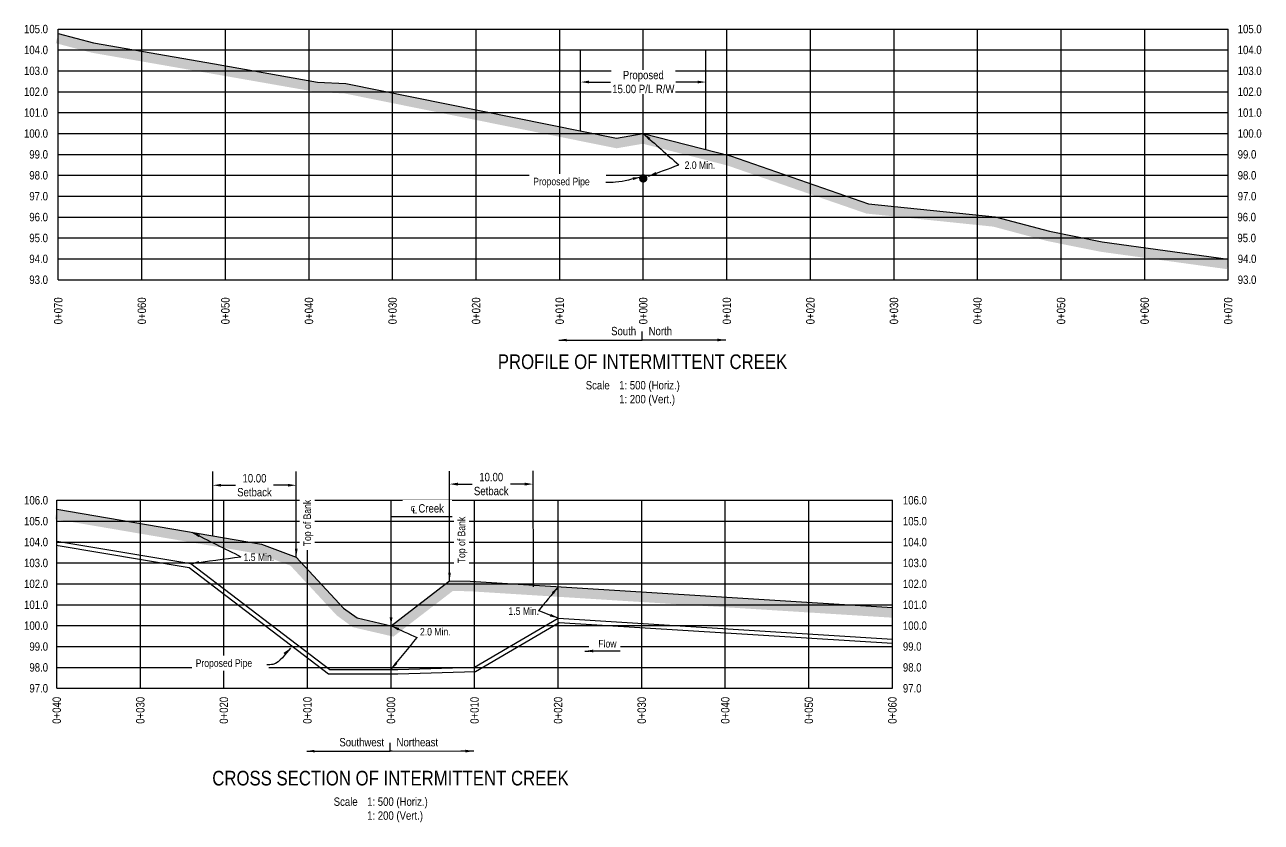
# Model space of a CAD drawing. Extents: x 355004 to 366534, y 6048595 to 6058688.
# Drawn here: x 365054 to 366534, y 6050595 to 6051549 of the extents above; entities that cross this region are included whole.
import ezdxf
from ezdxf.enums import TextEntityAlignment as Align

# ---------------------------------------------------------------- set-up
doc = ezdxf.new("R2010")
doc.units = 0
doc.header["$LTSCALE"] = 5
doc.header["$PDSIZE"] = 5
doc.linetypes.add('foc-TOPO', pattern=[1, 0.2, -0.8])
doc.layers.get('Defpoints').update_dxf_attribs({"color": 9})
for name, color, linetype in [('CG-NOTES', 7, 'Continuous'), ('DETAIL-T', 7, 'Continuous'), ('L-BD', 7, 'Continuous'), ('L-DETAIL-T', 3, 'Continuous'), ('L-MON', 1, 'Continuous'), ('P-CROSSINGS-GRID', 8, 'Continuous'), ('P-CROSSINGS-GROUND', 48, 'foc-TOPO'), ('P-CROSSINGS-LINE', 3, 'Continuous'), ('P-PROPOSED', 10, 'Continuous'), ('S-T7', 7, 'Continuous')]:
    doc.layers.add(name, color=color, linetype=linetype)
doc.styles.add('140', font='ARIALN.TTF', dxfattribs={"height": 15})
doc.styles.add('80', font='ARIALN.TTF', dxfattribs={"height": 10})
doc.styles.add('80CG', font='ARIALN.TTF', dxfattribs={"height": 10})
doc.styles.add('80L', font='ARIALN.TTF', dxfattribs={"height": 10})
doc.dimstyles.new('Compass 5 000', dxfattribs={"dimscale": 5, "dimtxt": 9, "dimasz": 2, "dimexe": 0.2, "dimexo": 0.0625, "dimgap": 0.5, "dimtad": 0, "dimtih": 1, "dimtoh": 1, "dimzin": 0, "dimdsep": 46, "dimtxsty": '80CG', "dimcen": 0.1, "dimse1": 1, "dimse2": 1, "dimclrd": 256, "dimclrt": 256, "dimaunit": 1, "dimadec": 4, "dimazin": 0, "dimtfac": 0.06, "dimtofl": 0, "dimtmove": 0, "dimatfit": 1, "dimfxl": 0.2, "dimtolj": 1, "dimtzin": 0, "dimlwd": -1, "dimarcsym": 0})

# ---------------------------------------------------------------- blocks, each defined once
blk = doc.blocks.new('PLIA')
at = {"color": 255, "const_width": 1}
blk.add_lwpolyline([(-0.5, 0, 1), (0.5, 0, 1)], format="xyb", close=True, dxfattribs=at)
blk = doc.blocks.new('PLIAA')
blk.add_blockref('PLIA', (0, 0))
blk = doc.blocks.new('PLIB')
at = {"color": 1}
blk.add_circle((0, 0), 0.8, dxfattribs=at)
blk = doc.blocks.new('PLIBB')
blk.add_blockref('PLIB', (0, 0))
blk = doc.blocks.new('PLICC')
for name in ['PLIAA', 'PLIBB']:
    blk.add_blockref(name, (0, 0))
blk = doc.blocks.new('PLI')
blk.add_blockref('PLICC', (0, 0))
blk = doc.blocks.new('*D609')
at = {"transparency": 16777216}
for p, q in [((365289.3, 6050998.1), (365306.4, 6050998.1)), ((365369.3, 6050998.1), (365352.2, 6050998.1))]:
    blk.add_line(p, q, dxfattribs=at)
for points in [[(365289.3, 6050999.8), (365289.3, 6050996.5), (365279.3, 6050998.1)], [(365369.3, 6050999.8), (365369.3, 6050996.5), (365379.3, 6050998.1)]]:
    blk.add_solid(points, dxfattribs=at)
at = {"layer": 'Defpoints', "color": 0, "transparency": 16777216}
for p in [(365279.3, 6051000.2), (365279.3, 6050998.1), (365379.3, 6051000.2)]:
    blk.add_point(p, dxfattribs=at)
at = {"transparency": 16777216, "insert": (365329.3, 6050998.1), "char_height": 10, "attachment_point": 5, "style": '80CG'}
blk.add_mtext('\\A1;10.00\\PSetback', dxfattribs=at)
blk = doc.blocks.new('*D610')
at = {"transparency": 16777216}
for p, q in [((365572.7, 6050999.5), (365589.7, 6050999.5)), ((365652.7, 6050999.5), (365635.5, 6050999.5))]:
    blk.add_line(p, q, dxfattribs=at)
for points in [[(365572.7, 6051001.2), (365572.7, 6050997.8), (365562.7, 6050999.5)], [(365652.7, 6051001.2), (365652.7, 6050997.8), (365662.7, 6050999.5)]]:
    blk.add_solid(points, dxfattribs=at)
at = {"layer": 'Defpoints', "color": 0, "transparency": 16777216}
for p in [(365562.7, 6051027.5), (365662.7, 6051027.5), (365562.7, 6050999.5)]:
    blk.add_point(p, dxfattribs=at)
at = {"transparency": 16777216, "insert": (365612.6, 6050999.5), "char_height": 10, "attachment_point": 5, "style": '80CG'}
blk.add_mtext('\\A1;10.00\\PSetback', dxfattribs=at)
blk = doc.blocks.new('*D611')
at = {"transparency": 16777216}
for p, q in [((365729.6, 6051480.6), (365755.5, 6051480.6)), ((365859.6, 6051480.6), (365833.7, 6051480.6))]:
    blk.add_line(p, q, dxfattribs=at)
for points in [[(365729.6, 6051482.3), (365729.6, 6051479), (365719.6, 6051480.6)], [(365859.6, 6051482.3), (365859.6, 6051479), (365869.6, 6051480.6)]]:
    blk.add_solid(points, dxfattribs=at)
at = {"layer": 'Defpoints', "color": 0, "transparency": 16777216}
for p in [(365719.6, 6051506.1), (365869.6, 6051506.1), (365869.6, 6051480.6)]:
    blk.add_point(p, dxfattribs=at)
at = {"transparency": 16777216, "insert": (365794.6, 6051480.6), "char_height": 10, "attachment_point": 5, "style": '80CG', "bg_fill": 3, "box_fill_scale": 1.1, "bg_fill_color": 256, "bg_fill_true_color": 13158600, "bg_fill_transparency": 0}
blk.add_mtext('\\A1;Proposed\\P15.00 P/L R/W', dxfattribs=at)

msp = doc.modelspace()

# ---------------------------------------------------------------- hatches: boundary and pattern name
at = {"layer": 'P-CROSSINGS-GROUND'}
h = msp.add_hatch(dxfattribs=at)
h.set_pattern_fill('EARTH', color=256, scale=2.5, angle=45)
h.paths.add_polyline_path([(365091.508, 6051527.081), (365134.179, 6051515.797), (365279.219, 6051490.475), (365403.534, 6051468.693), (365436.926, 6051466.951), (365762.516, 6051401.335), (365794.077, 6051406.78), (365895.403, 6051380.685), (366061.358, 6051323.271), (366213.386, 6051307.596), (366277.797, 6051290.388), (366341.643, 6051277.562), (366492.939, 6051256.732), (366494.575, 6051268.619), (366343.645, 6051289.4), (366280.53, 6051302.079), (366215.564, 6051319.435), (366063.97, 6051335.065), (365898.867, 6051392.184), (365794.575, 6051419.043), (365762.687, 6051413.541), (365438.432, 6051478.888), (365404.887, 6051480.639), (365281.283, 6051502.296), (365136.749, 6051527.53), (365094.575, 6051538.682)])
h = msp.add_hatch(dxfattribs=at)
h.set_pattern_fill('EARTH', color=256, scale=2.5, angle=45)
h.paths.add_polyline_path([(365092.717, 6050969.409), (365337.602, 6050927.682), (365379.247, 6050912.202), (365435.941, 6050851.194), (365452.176, 6050839.377), (365492.744, 6050829.974), (365562.682, 6050883.717), (365587.322, 6050883.254), (366092.717, 6050851.667), (366091.969, 6050839.691), (365586.835, 6050871.261), (365566.66, 6050871.64), (365495.558, 6050817.003), (365447.088, 6050828.238), (365427.941, 6050842.175), (365372.395, 6050901.946), (365334.476, 6050916.041), (365090.702, 6050957.579)])

# ---------------------------------------------------------------- linework, layer by layer
for p, q in [((365719.575, 6051422.23), (365719.575, 6051519.043)), ((365869.575, 6051399.728), (365869.575, 6051519.043)), ((365279.285, 6050937.619), (365279.285, 6051014.575)), ((365379.247, 6050912.202), (365379.279, 6051014.781)), ((365663.062, 6050876.738), (365662.777, 6051015.364))]:
    msp.add_line(p, q)
at = {"color": 8}
for p, q in [((365092.717, 6050805.175), (365092.717, 6050980.175)), ((365092.717, 6050805.175), (365092.717, 6050980.175)), ((365792.717, 6050805.175), (365792.717, 6050980.175)), ((365892.717, 6050805.175), (365892.717, 6050980.175)), ((365992.717, 6050805.175), (365992.717, 6050980.175)), ((366092.717, 6050805.175), (366092.717, 6050980.175))]:
    msp.add_line(p, q, dxfattribs=at)
at = {"layer": 'CG-NOTES'}
for p, q in [((365793.358, 6051171.931), (365793.358, 6051181.931)), ((365491.758, 6050679.992), (365491.758, 6050689.992))]:
    msp.add_line(p, q, dxfattribs=at)
at = {"layer": 'P-CROSSINGS-GRID'}
for p, q in [((365094.575, 6051544.043), (366494.575, 6051544.043)), ((365094.575, 6051244.043), (365094.575, 6051544.043)), ((365194.575, 6051244.043), (365194.575, 6051544.043)), ((365294.575, 6051244.043), (365294.575, 6051544.043)), ((365394.575, 6051244.043), (365394.575, 6051544.043)), ((365494.575, 6051244.043), (365494.575, 6051544.043)), ((365594.575, 6051244.043), (365594.575, 6051544.043)), ((365694.575, 6051244.043), (365694.575, 6051544.043)), ((365794.575, 6051244.043), (365794.575, 6051544.043)), ((365894.575, 6051244.043), (365894.575, 6051544.043)), ((365994.575, 6051244.043), (365994.575, 6051544.043)), ((366094.575, 6051244.043), (366094.575, 6051544.043)), ((366194.575, 6051244.043), (366194.575, 6051544.043)), ((366294.575, 6051244.043), (366294.575, 6051544.043)), ((366394.575, 6051244.043), (366394.575, 6051544.043)), ((366494.575, 6051244.043), (366494.575, 6051544.043)), ((365094.575, 6051519.043), (366494.575, 6051519.043)), ((365094.575, 6051494.043), (366494.575, 6051494.043)), ((365094.575, 6051469.043), (366494.575, 6051469.043)), ((365094.575, 6051444.043), (366494.575, 6051444.043)), ((365094.575, 6051419.043), (366494.575, 6051419.043)), ((365094.575, 6051394.043), (366494.575, 6051394.043)), ((365094.575, 6051369.043), (366494.575, 6051369.043)), ((365094.575, 6051344.043), (366494.575, 6051344.043)), ((365094.575, 6051319.043), (366494.575, 6051319.043)), ((365094.575, 6051294.043), (366494.575, 6051294.043)), ((365094.575, 6051269.043), (366494.575, 6051269.043)), ((365094.575, 6051244.043), (366494.575, 6051244.043)), ((365092.717, 6050980.175), (366092.717, 6050980.175)), ((365192.717, 6050805.175), (365192.717, 6050980.175)), ((365292.717, 6050805.175), (365292.717, 6050980.175)), ((365392.717, 6050805.175), (365392.717, 6050980.175)), ((365092.717, 6050955.175), (366092.717, 6050955.175)), ((365092.717, 6050930.175), (366092.717, 6050930.175)), ((365092.717, 6050755.175), (365092.717, 6050930.175)), ((365192.717, 6050755.175), (365192.717, 6050930.175)), ((365292.717, 6050755.175), (365292.717, 6050930.175)), ((365392.717, 6050755.175), (365392.717, 6050930.175)), ((365492.717, 6050755.175), (365492.717, 6050930.175)), ((365592.717, 6050755.175), (365592.717, 6050930.175)), ((365692.717, 6050755.175), (365692.717, 6050930.175)), ((365792.717, 6050755.175), (365792.717, 6050930.175)), ((365892.717, 6050755.175), (365892.717, 6050930.175)), ((365992.717, 6050755.175), (365992.717, 6050930.175)), ((366092.717, 6050755.175), (366092.717, 6050930.175)), ((365092.717, 6050905.175), (366092.717, 6050905.175)), ((365092.717, 6050880.175), (366092.717, 6050880.175)), ((365092.717, 6050855.175), (366092.717, 6050855.175)), ((365092.717, 6050830.175), (366092.717, 6050830.175)), ((365092.717, 6050805.175), (366092.717, 6050805.175)), ((365092.717, 6050805.175), (366092.717, 6050805.175)), ((365092.717, 6050780.175), (366092.717, 6050780.175)), ((365092.717, 6050755.175), (366092.717, 6050755.175))]:
    msp.add_line(p, q, dxfattribs=at)
at = {"layer": 'P-CROSSINGS-GRID', "color": 8}
for p, q in [((365492.717, 6050805.175), (365492.717, 6050980.175)), ((365592.717, 6050805.175), (365592.717, 6050980.175)), ((365692.717, 6050805.175), (365692.717, 6050980.175))]:
    msp.add_line(p, q, dxfattribs=at)
at = {"layer": 'P-CROSSINGS-LINE', "color": 3, "flags": 128}
for points in [[(365094.575, 6051538.682), (365136.749, 6051527.53), (365281.283, 6051502.296), (365404.887, 6051480.639), (365438.432, 6051478.888), (365762.687, 6051413.541), (365794.575, 6051419.043), (365898.867, 6051392.184), (366063.97, 6051335.065), (366215.564, 6051319.435), (366280.53, 6051302.079), (366343.645, 6051289.4), (366494.575, 6051268.619)], [(365092.717, 6050969.409), (365337.602, 6050927.682), (365379.247, 6050912.202), (365435.941, 6050851.194), (365452.176, 6050839.377), (365492.744, 6050829.974), (365562.682, 6050883.717), (365587.322, 6050883.254), (366092.717, 6050851.667)]]:
    msp.add_lwpolyline(points, dxfattribs=at)
at = {"layer": 'P-PROPOSED'}
for points in [[(365091.889, 6050926.437), (365251.036, 6050899.713), (365417.703, 6050772.52), (365500.833, 6050772.636), (365593.879, 6050775.351), (365693.929, 6050834.008), (366092.717, 6050809.084)], [(365092.717, 6050931.368), (365253.086, 6050904.439), (365419.389, 6050777.522), (365500.757, 6050777.636), (365592.454, 6050780.311), (365692.717, 6050839.094), (366092.717, 6050814.094)]]:
    msp.add_lwpolyline(points, dxfattribs=at)

# ---------------------------------------------------------------- block references
at = {"layer": 'L-MON', "xscale": 5, "yscale": 5, "zscale": 5}
msp.add_blockref('PLI', (365794.575, 6051365.306), dxfattribs=at)

# ---------------------------------------------------------------- texts
at = {"style": '80'}
for s, p in [('0+070', (365094.488, 6051222.923)), ('0+060', (365194.488, 6051222.923)), ('0+050', (365294.488, 6051222.923)), ('0+040', (365394.488, 6051222.923)), ('0+030', (365494.488, 6051222.923)), ('0+020', (365594.488, 6051222.923)), ('0+010', (365694.488, 6051222.923)), ('0+000', (365794.488, 6051222.923)), ('0+010', (365894.488, 6051222.923)), ('0+020', (365994.488, 6051222.923)), ('0+030', (366094.488, 6051222.923)), ('0+040', (366194.488, 6051222.923)), ('0+050', (366294.488, 6051222.923)), ('0+060', (366394.488, 6051222.923)), ('0+070', (366494.488, 6051222.923)), ('0+040', (365092.63, 6050744.907)), ('0+030', (365192.63, 6050744.907)), ('0+020', (365292.63, 6050744.907)), ('0+010', (365392.63, 6050744.907)), ('0+000', (365492.63, 6050744.907)), ('0+010', (365592.63, 6050744.907)), ('0+020', (365692.63, 6050744.907)), ('0+030', (365792.63, 6050744.907)), ('0+040', (365892.63, 6050744.907)), ('0+050', (365992.63, 6050744.907)), ('0+060', (366092.63, 6050744.907))]:
    msp.add_text(s, height=10, rotation=90, dxfattribs=at).set_placement(p, align=Align.MIDDLE_RIGHT)
at = {"char_height": 9, "attachment_point": 1, "style": '80L'}
for s, insert in [('2.0 Min.', (365844.038, 6051385.591)), ('1.5 Min.', (365316.241, 6050916.491)), ('1.5 Min.', (365633.202, 6050851.999)), ('2.0 Min.', (365527.321, 6050827.369))]:
    msp.add_mtext_dynamic_manual_height_columns(s, width=45.31074, gutter_width=45, heights=[0], dxfattribs=dict(at, insert=insert))
at = {"layer": 'DETAIL-T', "char_height": 10, "attachment_point": 1, "style": '80L'}
for insert in [(365725.702, 6051122.831), (365424.102, 6050624.532)]:
    msp.add_mtext_dynamic_manual_height_columns('Scale^I1: 500 (Horiz.)\\P^I1: 200 (Vert.)', width=217.1051, gutter_width=45, heights=[0], dxfattribs=dict(at, insert=insert))
at = {"layer": 'L-DETAIL-T', "char_height": 17.5, "attachment_point": 2, "rotation": 0, "style": '140'}
for s, insert, width in [('PROFILE OF INTERMITTENT CREEK', (365793.638, 6051154.705), 386.35804), ('CROSS SECTION OF INTERMITTENT CREEK', (365492.038, 6050656.406), 426.70467)]:
    msp.add_mtext(s, dxfattribs=dict(at, insert=insert, width=width))
at = {"layer": 'S-T7', "style": '80'}
for s, p in [('105.0', (365082.172, 6051544.043)), ('104.0', (365082.172, 6051519.043)), ('103.0', (365082.172, 6051494.043)), ('102.0', (365082.172, 6051469.043)), ('101.0', (365082.172, 6051444.043)), ('100.0', (365082.172, 6051419.043)), ('99.0', (365082.172, 6051394.043)), ('98.0', (365082.172, 6051369.043)), ('97.0', (365082.172, 6051344.043)), ('96.0', (365082.172, 6051319.043)), ('96.0', (366527.774, 6051319.043)), ('95.0', (365082.172, 6051294.043)), ('95.0', (366527.774, 6051294.043)), ('94.0', (365082.172, 6051269.043)), ('94.0', (366528.205, 6051269.043)), ('93.0', (365082.172, 6051244.043)), ('93.0', (366528.205, 6051244.043)), ('106.0', (365082.283, 6050980.175)), ('105.0', (365082.283, 6050955.175)), ('104.0', (365082.283, 6050930.175)), ('103.0', (365082.283, 6050905.175)), ('102.0', (365082.283, 6050880.175)), ('101.0', (365082.283, 6050855.175)), ('100.0', (365082.283, 6050830.175)), ('99.0', (365082.283, 6050805.175)), ('98.0', (365082.283, 6050780.175)), ('97.0', (365082.283, 6050755.175))]:
    msp.add_text(s, height=10, dxfattribs=at).set_placement(p, align=Align.MIDDLE_RIGHT)
for s, p in [('105.0', (366505.844, 6051544.043)), ('104.0', (366505.844, 6051519.043)), ('103.0', (366505.844, 6051494.043)), ('102.0', (366505.844, 6051469.043)), ('101.0', (366505.844, 6051444.043)), ('100.0', (366505.844, 6051419.043)), ('99.0', (366505.844, 6051394.043)), ('98.0', (366505.844, 6051369.043)), ('97.0', (366505.844, 6051344.043)), ('106.0', (366105.225, 6050980.175)), ('105.0', (366105.225, 6050955.175)), ('104.0', (366105.225, 6050930.175)), ('103.0', (366105.225, 6050905.175)), ('102.0', (366105.225, 6050880.175)), ('101.0', (366105.225, 6050855.175)), ('100.0', (366105.225, 6050830.175)), ('99.0', (366105.225, 6050805.175)), ('98.0', (366105.225, 6050780.175)), ('97.0', (366105.225, 6050755.175))]:
    msp.add_text(s, height=10, dxfattribs=at).set_placement(p, align=Align.MIDDLE_LEFT)

# ---------------------------------------------------------------- leaders
at = {"path_type": 1}
for points in [[(365794.575, 6051419.043), (365836.985, 6051381.524)], [(365800.638, 6051367.971), (365836.985, 6051381.524)], [(365492.744, 6050829.974), (365492.744, 6050960.578)], [(365254.353, 6050941.867), (365313.076, 6050912.623)], [(365379.247, 6050912.202), (365379.285, 6050943.669)], [(365253.086, 6050904.439), (365313.076, 6050912.623)], [(365692.717, 6050876.64), (365668.984, 6050848.041)], [(365692.717, 6050839.094), (365668.984, 6050848.041)], [(365492.744, 6050829.974), (365524.061, 6050815.786)], [(365492.717, 6050777.625), (365524.061, 6050815.786)]]:
    msp.add_leader(points, dimstyle='Compass 5 000', override={"dimgap": 0.5, "dimtad": 0}, dxfattribs=at)
at = {"layer": 'CG-NOTES', "path_type": 1}
for points in [[(365693.358, 6051171.931), (365793.358, 6051171.931)], [(365893.358, 6051171.931), (365793.358, 6051171.931)], [(365391.758, 6050679.992), (365491.758, 6050679.992)], [(365591.758, 6050679.992), (365491.758, 6050679.992)]]:
    msp.add_leader(points, dimstyle='Compass 5 000', override={"dimgap": 0.5, "dimtad": 0}, dxfattribs=at)

# ---------------------------------------------------------------- next in the draw order: texts
at = {"char_height": 9, "attachment_point": 1, "style": '80L', "bg_fill": 3, "box_fill_scale": 1.5, "bg_fill_color": 256, "bg_fill_transparency": 0}
for insert in [(365662.828, 6051366.104), (365258.918, 6050789.831)]:
    msp.add_mtext_dynamic_manual_height_columns('Proposed Pipe', width=82.78026, gutter_width=45, heights=[0], dxfattribs=dict(at, insert=insert))
at = {"color": 3, "char_height": 10, "width": 78.43132, "attachment_point": 3, "style": '80', "bg_fill": 2}
for s, insert in [('South', (365785.99, 6051187.612)), ('Southwest', (365484.39, 6050695.673))]:
    msp.add_mtext(s, dxfattribs=dict(at, insert=insert))
at = {"char_height": 9, "style": '80L', "bg_fill": 3, "box_fill_scale": 1.5, "bg_fill_color": 256, "bg_fill_transparency": 0}
for s, width, insert, attachment_point, rotation in [('Top of Bank', 69.59245, (365387.911, 6050925.143), 1, 90), ('Flow', 28.55952, (365762.551, 6050812.963), 3, 359.666704)]:
    msp.add_mtext_dynamic_manual_height_columns(s, width=width, gutter_width=45, heights=[0], dxfattribs=dict(at, insert=insert, attachment_point=attachment_point, rotation=rotation))
at = {"layer": 'L-BD', "insert": (365511.687, 6050975.481), "char_height": 10, "width": 49.16517, "attachment_point": 1, "style": '80', "bg_fill": 2}
msp.add_mtext('\\pi4.23743;{\\fISOCPEUR|b0|i0|c0|p34;℄} Creek', dxfattribs=at)

# ---------------------------------------------------------------- next in the draw order: dimensions: what is measured, and where the dimension line sits
at = {"color": 4}
dim = msp.add_linear_dim(base=(365869.575, 6051480.649), p1=(365719.575, 6051506.075), p2=(365869.575, 6051506.075), angle=0, text='Proposed\\P15.00 P/L R/W', dimstyle='Compass 5 000', override={"dimtfill": 1}, dxfattribs=at)
dim.commit()
dim.dimension.update_dxf_attribs({"geometry": '*D611', "text_midpoint": (365794.575, 6051480.649), "dimtype": 161})

# ---------------------------------------------------------------- next in the draw order: linework, layer by layer
for p, q in [((365562.682, 6050883.717), (365562.682, 6051015.158)), ((365492.744, 6050960.578), (365566.031, 6050960.578))]:
    msp.add_line(p, q)

# ---------------------------------------------------------------- next in the draw order: texts
at = {"color": 3, "char_height": 10, "width": 71.79644, "attachment_point": 1, "style": '80', "bg_fill": 2}
for s, insert in [('North', (365800.948, 6051187.612)), ('Northeast', (365499.348, 6050695.673))]:
    msp.add_mtext(s, dxfattribs=dict(at, insert=insert))

# ---------------------------------------------------------------- next in the draw order: dimensions: what is measured, and where the dimension line sits
dim = msp.add_linear_dim(base=(365279.285, 6050998.125), p1=(365379.285, 6051000.219), p2=(365279.285, 6051000.219), angle=180, text='10.00\\PSetback', dimstyle='Compass 5 000')
dim.commit()
dim.dimension.update_dxf_attribs({"geometry": '*D609', "text_midpoint": (365329.317, 6050998.125), "dimtype": 161})

# ---------------------------------------------------------------- next in the draw order: leaders
at = {"path_type": 1}
for points in [[(365791.845, 6051366.882), (365761.475, 6051360.663), (365749.785, 6051360.21)], [(365562.682, 6050883.717), (365562.682, 6050978.39)], [(365372.44, 6050803.042), (365351.418, 6050783.773), (365343.989, 6050783.141)], [(365724.636, 6050799.764), (365767.076, 6050799.918)]]:
    msp.add_leader(points, dimstyle='Compass 5 000', override={"dimgap": 0.5, "dimtad": 0}, dxfattribs=at)

# ---------------------------------------------------------------- next in the draw order: texts
at = {"insert": (365572.479, 6050904.797), "char_height": 9, "attachment_point": 1, "rotation": 90, "style": '80L', "bg_fill": 3, "box_fill_scale": 1.5, "bg_fill_color": 256, "bg_fill_transparency": 0}
msp.add_mtext_dynamic_manual_height_columns('Top of Bank', width=69.59245, gutter_width=45, heights=[0], dxfattribs=at)

# ---------------------------------------------------------------- next in the draw order: dimensions: what is measured, and where the dimension line sits
dim = msp.add_linear_dim(base=(365562.682, 6050999.506), p1=(365662.682, 6051027.453), p2=(365562.682, 6051027.453), angle=180, text='10.00\\PSetback', dimstyle='Compass 5 000')
dim.commit()
dim.dimension.update_dxf_attribs({"geometry": '*D610', "text_midpoint": (365612.621, 6050999.506), "dimtype": 161})

doc.saveas('drawing.dxf')
